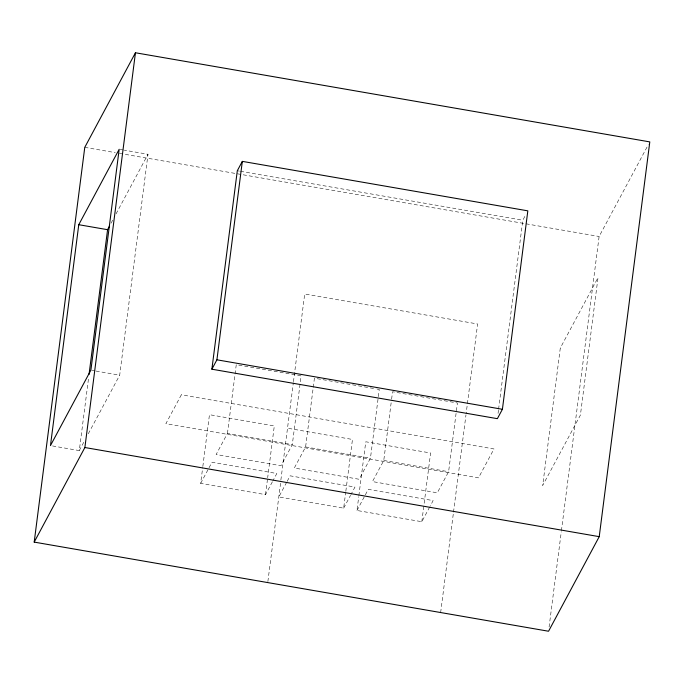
<?xml version="1.0" encoding="UTF-8"?>
<svg xmlns="http://www.w3.org/2000/svg" width="684" height="684" viewBox="0 0 684 684"><rect width="100%" height="100%" fill="white"/><g stroke="black" fill="none" stroke-linecap="round" stroke-linejoin="round"><path stroke-width="0.51" stroke-dasharray="3.42 2.56" d="M52.531 445.942L79.293 450.576L88.629 377.654M88.27 433.818L119.7 375.165L148 154.276L124.326 150.172M272.394 481.775L265.512 494.626L200.66 483.391L202.695 467.531M202.832 466.471L209.466 414.684L274.31 425.918L267.675 477.714M227.456 433.382L236.262 364.675L301.105 375.909L292.307 444.617L280.987 465.727L216.144 454.492L227.456 433.382L292.307 444.617M265.512 494.626L267.538 478.766M267.872 581.52L280.85 481.074M280.868 480.04L293.325 382.801M293.462 381.74L304.696 294.009L477.62 323.977L466.112 413.82M377.166 389.093L379.261 389.452L370.454 458.16L359.143 479.27L294.3 468.036L305.611 446.926L314.418 378.218L376.123 388.914M286.682 482.246L278.815 496.935L343.659 508.169L345.694 492.309M345.83 491.257L352.465 439.461L287.613 428.227M429.68 507.024L421.814 521.712L356.971 510.478L358.732 496.729M358.861 495.678L365.769 441.77L430.612 453.005L423.977 504.801M391.616 399.157L392.565 391.761L457.408 402.996L448.61 471.704L437.298 492.813L372.455 481.579L383.767 460.469L391.479 400.217M421.814 521.712L423.841 505.852M440.65 612.539L453.381 513.18M453.518 512.119L465.975 414.88M498.055 413.392L498.456 410.22M498.593 409.169L522.798 220.231L525.816 214.596M549.09 627.006L561.29 531.75M561.427 530.69L599.116 236.476L648.295 144.709M111.082 223.181L113.074 219.453M116.066 213.87L148 154.276M79.293 450.576L84.782 440.334M200.66 483.391L208.535 468.702M209.022 467.779L211.98 462.273L276.823 473.508L272.882 480.852M287.177 481.322L290.127 475.816L354.97 487.051L351.037 494.395M343.659 508.169L350.55 495.319M356.971 510.478L364.837 495.789M365.333 494.865L368.283 489.359L433.126 500.594L430.176 506.109M120.213 149.463L123.3 149.993M237.305 170.752L239.4 171.12M240.452 171.299L522.798 220.231M84.773 147.342L115.271 152.626M119.478 153.361L599.116 236.476M91.912 370.343L94.999 370.882M96.034 371.061L119.7 375.165M305.611 446.926L370.454 458.16M383.767 460.469L448.61 471.704M560.299 348.053L542.694 485.469L580.408 415.094L598.013 277.678L560.299 348.053M181.354 394.788L165.87 423.687L478.484 477.859L493.968 448.961L181.354 394.788"/><path stroke-width="1.03" d="M34.2 542.104L84.773 147.342L135.449 52.762L649.8 141.896L599.227 536.658L548.551 631.238L34.2 542.104L84.884 447.524L135.449 52.762M78.763 224.703L50.471 445.583L90.886 370.164L119.178 149.283L78.763 224.703L107.585 229.696L109.585 225.968M89.04 374.481L107.585 229.696M211.878 369.198L237.305 170.752L242.333 161.373L527.826 210.843L502.407 409.288L497.379 418.668L211.878 369.198L216.913 359.81L242.333 161.373M216.913 359.81L502.407 409.288M84.884 447.524L599.227 536.658"/></g></svg>
